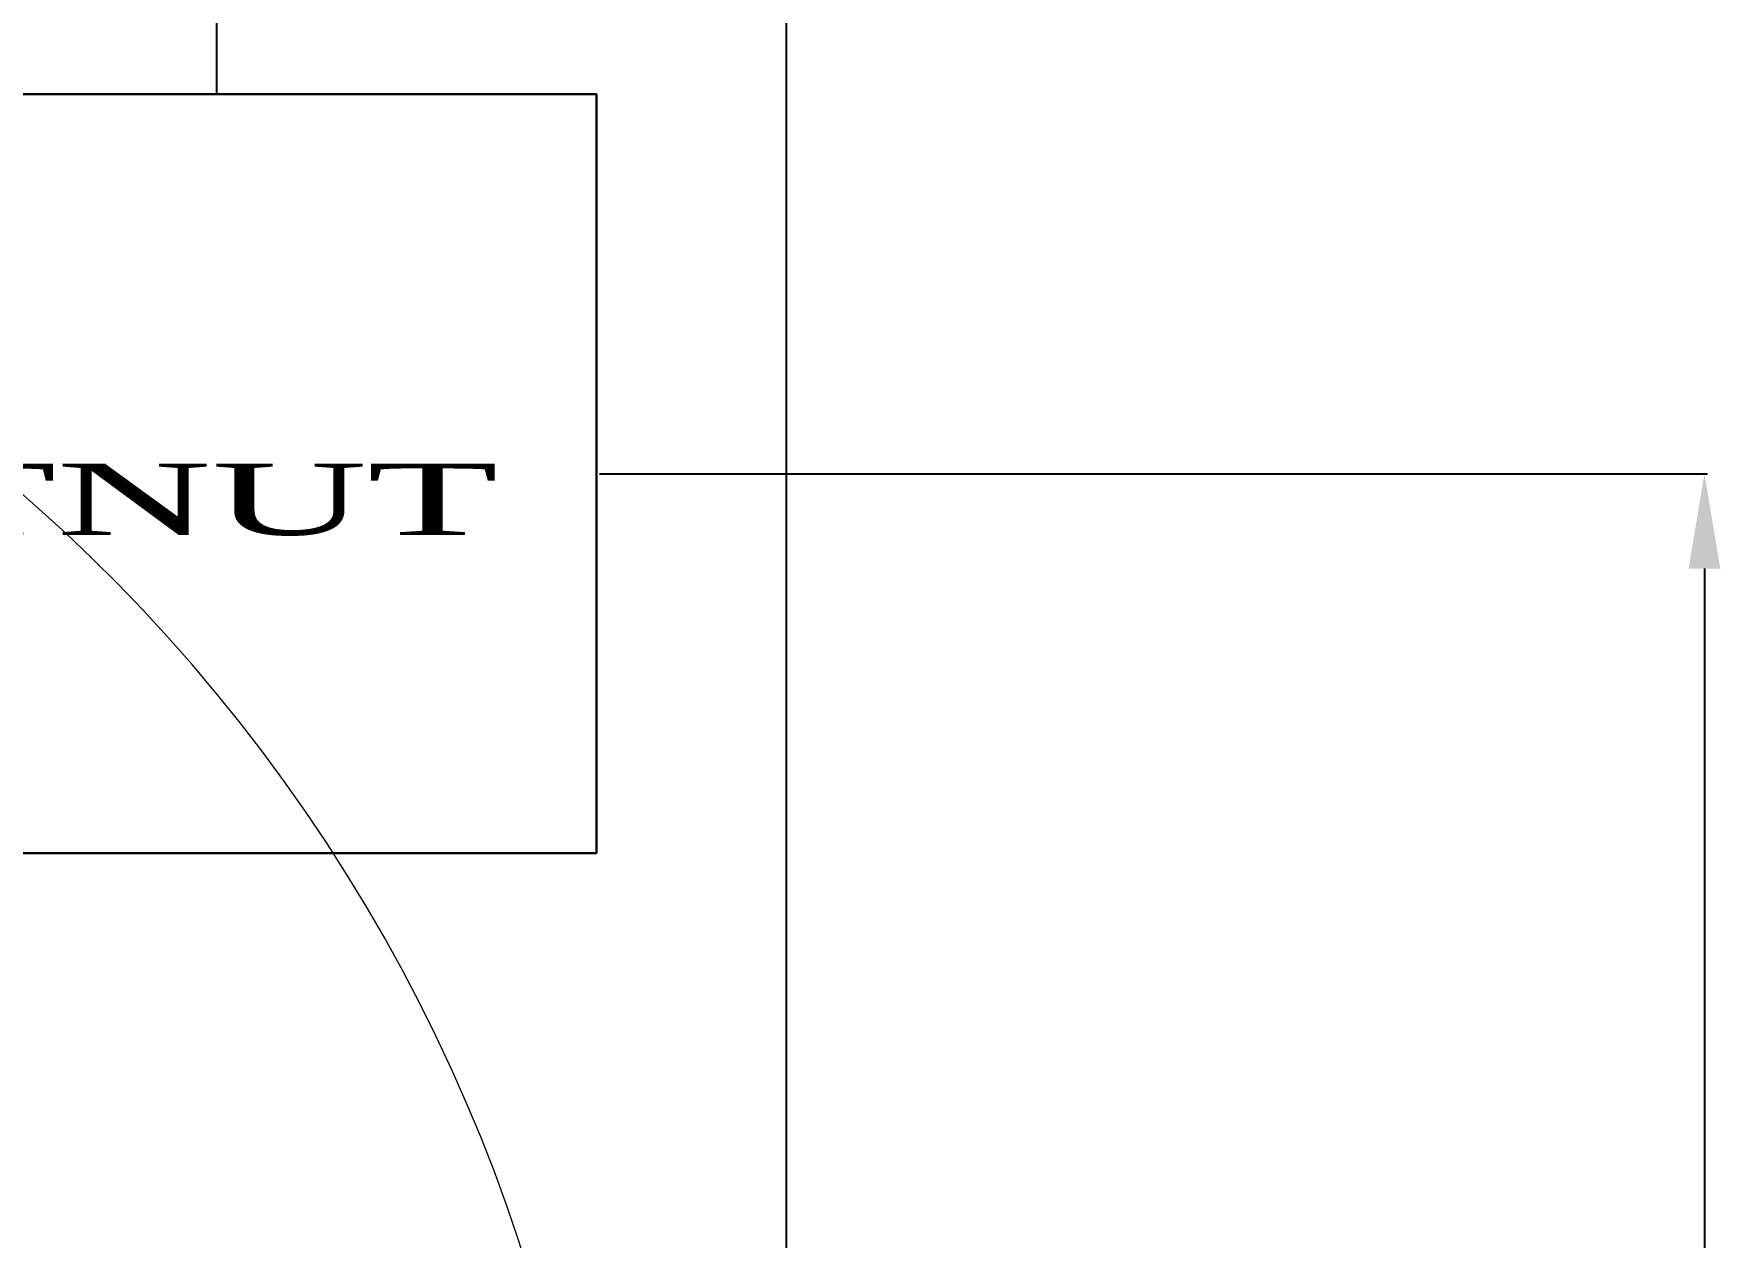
# Model space of a CAD drawing. Header units: millimetres. Extents: x 0 to 8400, y 0 to 5940.
# Drawn here: x 2841 to 3551, y 4454 to 4961 of the extents above; entities that cross this region are included whole.
import ezdxf

# ---------------------------------------------------------------- set-up
doc = ezdxf.new("R2010")
doc.units = ezdxf.units.MM
doc.layers.add('do kich thuoc', color=10, linetype='Continuous', lineweight=5, plot=False)
doc.styles.add('So 1', font='times.ttf', dxfattribs={"width": 2, "height": 30})
doc.styles.get("Standard").update_dxf_attribs({"font": 'times.ttf', "width": 2, "height": 50})
doc.dimstyles.new('ISO-25', dxfattribs={"dimtxt": 40, "dimasz": 40, "dimexe": 1.25, "dimexo": 0.625, "dimtad": 1, "dimtxsty": 'Standard', "dimcen": 2.5, "dimclrd": 1, "dimclrt": 1, "dimadec": 0, "dimazin": 0, "dimtfac": 1, "dimtmove": 0, "dimatfit": 3, "dimfxl": 1, "dimarcsym": 0})

# ---------------------------------------------------------------- blocks, each defined once
blk = doc.blocks.new('*D10')
at = {"color": 0, "lineweight": -2, "transparency": 16777216}
for p, q in [((3078.97, 4775.75), (3545.95, 4775.75)), ((3078.97, 3323.75), (3545.95, 3323.75))]:
    blk.add_line(p, q, dxfattribs=at)
at = {"color": 1, "lineweight": -2, "transparency": 16777216}
blk.add_line((3544.7, 4735.75), (3544.7, 3363.75), dxfattribs=at)
at = {"color": 1, "lineweight": 25, "transparency": 16777216}
for points in [[(3538.04, 4735.75), (3551.37, 4735.75), (3544.7, 4775.75)], [(3538.04, 3363.75), (3551.37, 3363.75), (3544.7, 3323.75)]]:
    blk.add_solid(points, dxfattribs=at)
at = {"layer": 'Defpoints', "color": 0, "lineweight": 25, "transparency": 16777216}
for p in [(3078.35, 4775.75), (3078.35, 3323.75), (3544.7, 3323.75)]:
    blk.add_point(p, dxfattribs=at)
at = {"color": 1, "lineweight": 25, "transparency": 16777216, "insert": (3523.73, 4049.75), "char_height": 40, "attachment_point": 5, "rotation": 90}
blk.add_mtext('1452', dxfattribs=at)
blk = doc.blocks.new('*D11')
at = {"color": 0, "lineweight": -2, "transparency": 16777216}
for p, q in [((1817.72, 4936.37), (1817.72, 5332.38)), ((2917.72, 4936.37), (2917.72, 5332.38))]:
    blk.add_line(p, q, dxfattribs=at)
at = {"color": 1, "lineweight": -2, "transparency": 16777216}
blk.add_line((1857.72, 5331.13), (2877.72, 5331.13), dxfattribs=at)
at = {"color": 1, "lineweight": 25, "transparency": 16777216}
for points in [[(1857.72, 5337.79), (1857.72, 5324.46), (1817.72, 5331.13)], [(2877.72, 5337.79), (2877.72, 5324.46), (2917.72, 5331.13)]]:
    blk.add_solid(points, dxfattribs=at)
at = {"layer": 'Defpoints', "color": 0, "lineweight": 25, "transparency": 16777216}
for p in [(2917.72, 5331.13), (1817.72, 4935.75, 559.69), (2917.72, 4935.75)]:
    blk.add_point(p, dxfattribs=at)
at = {"color": 1, "lineweight": 25, "transparency": 16777216, "insert": (2367.72, 5352.1), "char_height": 40, "attachment_point": 5}
blk.add_mtext('1100', dxfattribs=at)

msp = doc.modelspace()

# ---------------------------------------------------------------- linework, layer by layer
at = {"color": 0, "lineweight": 25, "elevation": 559.688}
for points in [[(2757.721, 5023.748), (3157.721, 5023.748), (3157.721, 3323.748), (2757.721, 3323.748)], [(2757.721, 4935.748), (3077.721, 4935.748), (3077.721, 4615.748), (2757.721, 4615.748)]]:
    msp.add_lwpolyline(points, close=True, dxfattribs=at)
at = {"elevation": 559.688}
msp.add_lwpolyline([(2757.721, 4615.748), (2757.721, 4615.748), (3077.721, 4615.748), (3077.721, 4615.748), (3077.721, 4935.748), (3077.721, 4935.748), (2757.721, 4935.748), (2757.721, 4935.748)], close=True, dxfattribs=at)
at = {"color": 7, "linetype": 'Continuous', "lineweight": 15}
msp.add_arc((2367.65, 4229.008), 713.179, 314.966774, 189.876122, dxfattribs=at)
at = {"layer": 'do kich thuoc', "color": 0}
for p, q in [((3157.721, 3323.748), (3157.721, 5023.748, 559.688)), ((2757.721, 4935.748, 559.688), (3077.721, 4935.748, 559.688)), ((3077.721, 4935.748, 559.688), (3077.721, 4615.748, 559.688)), ((3077.721, 4615.748, 559.688), (2756.451, 4615.748, 559.688))]:
    msp.add_line(p, q, dxfattribs=at)
at = {"layer": 'do kich thuoc', "color": 0, "elevation": 559.688}
msp.add_lwpolyline([(2757.721, 3323.748), (2757.721, 3323.748), (3157.721, 3323.748), (3157.721, 3323.748), (3157.721, 5023.748), (3157.721, 5023.748), (2757.721, 5023.748), (2757.721, 5023.748)], close=True, dxfattribs=at)

# ---------------------------------------------------------------- texts
at = {"color": 0, "lineweight": 25, "insert": (2794.811, 4779.916), "char_height": 30, "attachment_point": 1, "style": 'So 1'}
msp.add_mtext('TNUT', dxfattribs=at)

# ---------------------------------------------------------------- dimensions: what is measured, and where the dimension line sits
at = {"color": 0, "lineweight": 25}
dim = msp.add_linear_dim(base=(2917.721, 5331.128), p1=(1817.721, 4935.748, 559.688), p2=(2917.721, 4935.748), dimstyle='ISO-25', dxfattribs=at)
dim.commit()
dim.dimension.update_dxf_attribs({"geometry": '*D11', "text_midpoint": (2367.721, 5352.099)})
dim = msp.add_linear_dim(base=(3544.702, 3323.748), p1=(3078.346, 4775.748), p2=(3078.346, 3323.748), angle=90, dimstyle='ISO-25', dxfattribs=at)
dim.commit()
dim.dimension.update_dxf_attribs({"geometry": '*D10', "text_midpoint": (3523.731, 4049.748)})

doc.saveas('drawing.dxf')
